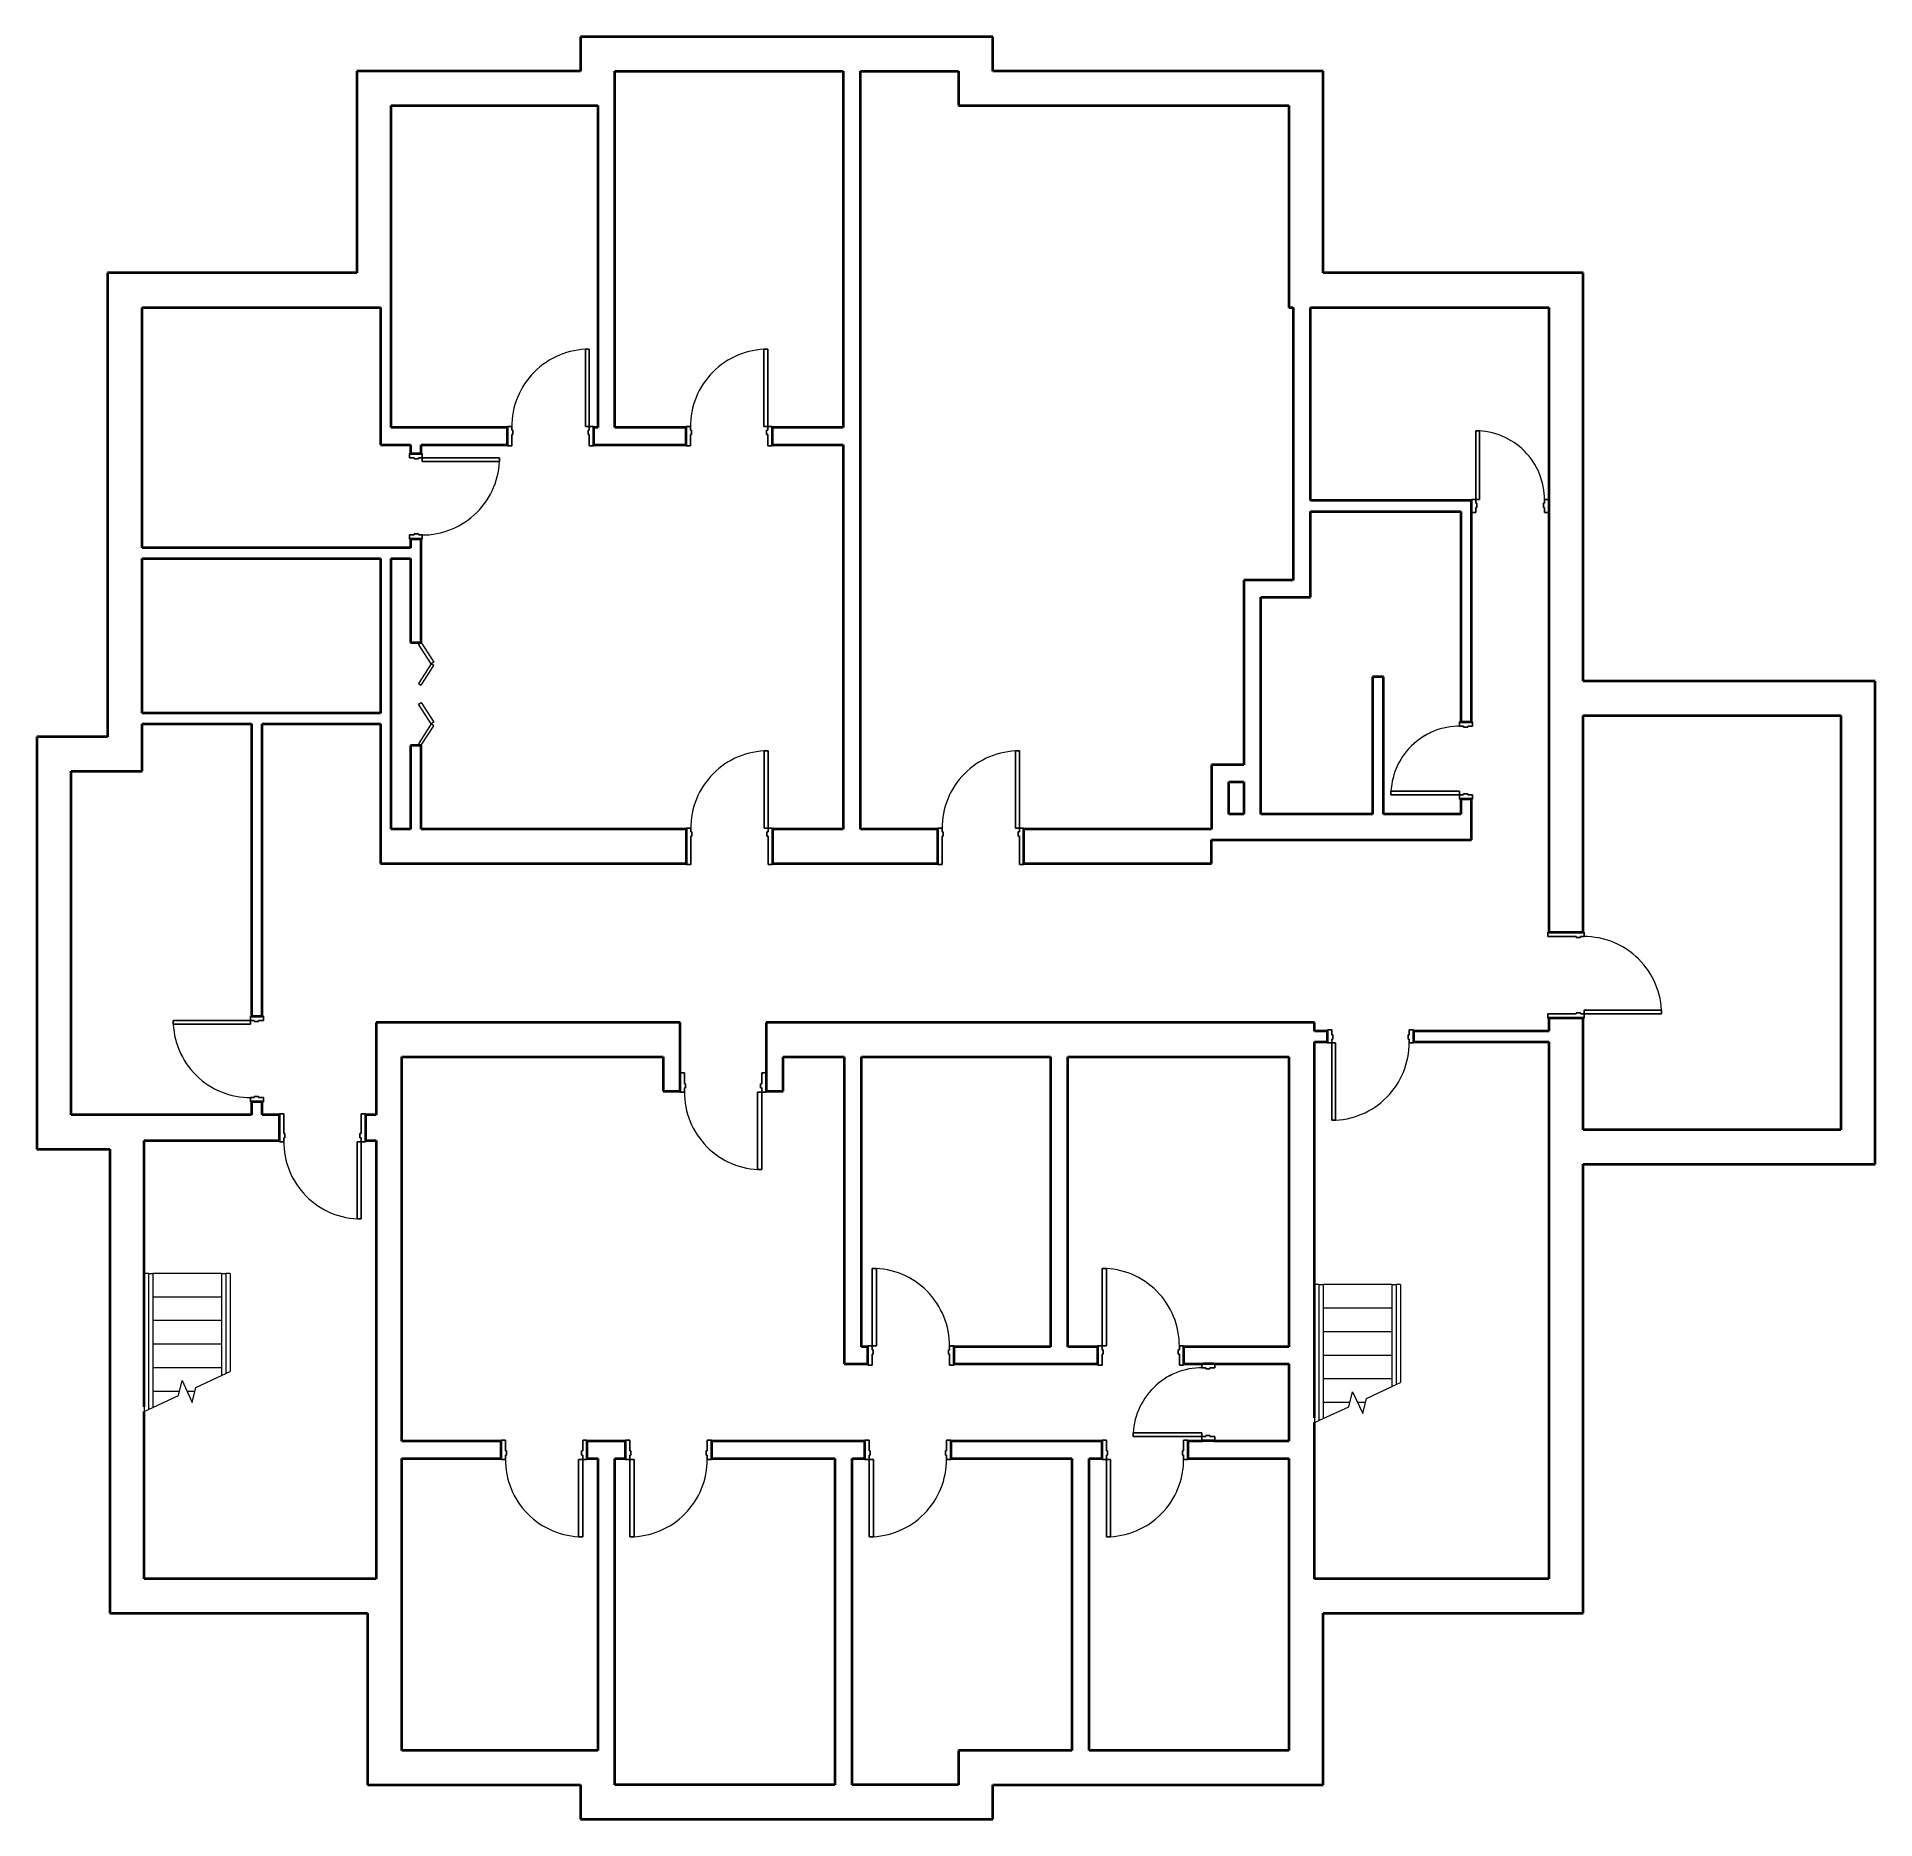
# Model space of a CAD drawing. Header units: inches. Extents: x 343 to 1199, y 44 to 874.
import ezdxf

# ---------------------------------------------------------------- set-up
doc = ezdxf.new("R2010")
doc.units = ezdxf.units.IN
doc.header["$MEASUREMENT"] = 0
for name, color, linetype, lineweight in [('A-DOOR', 31, 'Continuous', 15), ('A-DOOR-FRAM', 31, 'Continuous', 25), ('A-FLOR-HRAL', 11, 'Continuous', 9), ('A-WALL', 113, 'Continuous', 15), ('I-WALL', 2, 'Continuous', 15), ('S-STRS', 31, 'Continuous', 9), ('S-STRS-MBND', 31, 'Continuous', 9)]:
    doc.layers.add(name, color=color, linetype=linetype, lineweight=lineweight)

# ---------------------------------------------------------------- blocks, each defined once
blk = doc.blocks.new('Door-Single_CE_ - HM Door-2_ HM Frame-5271133-BASEMENT Map Export')
at = {"layer": 'A-DOOR'}
for p, q in [((18, 40.5), (16.25, 40.5)), ((16.25, 40.5), (16.25, 4.5)), ((18, 4.5), (18, 40.5)), ((16.25, 4.5), (18, 4.5))]:
    blk.add_line(p, q, dxfattribs=at)
at = {"layer": 'A-DOOR', "lineweight": 25}
for p, q in [((18, 40.5), (16.25, 40.5)), ((16.25, 40.5), (16.25, 4.5)), ((18, 4.5), (18, 40.5)), ((18, 4.5), (16.25, 4.5))]:
    blk.add_line(p, q, dxfattribs=at)
at = {"layer": 'A-DOOR', "lineweight": 9}
blk.add_arc((18, 4.5), 36, 90, 180.5, dxfattribs=at)
blk.add_arc((18, 4.5), 36, 90, 180.5, dxfattribs=at)
blk.add_arc((18, 4.5), 36, 90, 180.5, dxfattribs=at)
blk.add_arc((18, 4.5), 36, 90, 180.5, dxfattribs=at)
at = {"layer": 'A-DOOR-FRAM'}
for p, q in [((-18, 4.5), (-20, 4.5)), ((-20, 4.5), (-20, -4.5)), ((-18, 2.75), (-18, 4.5)), ((-17.5, 2.75), (-18, 2.75)), ((-18, -4.5), (-18, 0.75)), ((-18, 0.75), (-17.5, 0.75)), ((-17.5, 0.75), (-17.5, 2.75)), ((18, 2.75), (17.5, 2.75)), ((17.5, 2.75), (17.5, 0.75)), ((17.5, 0.75), (18, 0.75)), ((20, 4.5), (18, 4.5)), ((18, 4.5), (18, 2.75)), ((18, 0.75), (18, -4.5)), ((20, -4.5), (20, 4.5)), ((-20, -4.5), (-18, -4.5)), ((18, -4.5), (20, -4.5))]:
    blk.add_line(p, q, dxfattribs=at)
blk = doc.blocks.new('Door-Single_CE_ - HM Door-2_ HM Frame-5271131-BASEMENT Map Export')
at = {"layer": 'A-DOOR'}
for p, q in [((18, 44.5), (16.25, 44.5)), ((16.25, 44.5), (16.25, 8.5)), ((18, 8.5), (18, 44.5)), ((16.25, 8.5), (18, 8.5))]:
    blk.add_line(p, q, dxfattribs=at)
at = {"layer": 'A-DOOR', "lineweight": 25}
for p, q in [((18, 44.5), (16.25, 44.5)), ((16.25, 44.5), (16.25, 8.5)), ((18, 8.5), (18, 44.5)), ((18, 8.5), (16.25, 8.5))]:
    blk.add_line(p, q, dxfattribs=at)
at = {"layer": 'A-DOOR', "lineweight": 9}
blk.add_arc((18, 8.5), 36, 90, 180.5, dxfattribs=at)
blk.add_arc((18, 8.5), 36, 90, 180.5, dxfattribs=at)
blk.add_arc((18, 8.5), 36, 90, 180.5, dxfattribs=at)
blk.add_arc((18, 8.5), 36, 90, 180.5, dxfattribs=at)
at = {"layer": 'A-DOOR-FRAM'}
for p, q in [((-18, 8.5), (-20, 8.5)), ((-20, 8.5), (-20, -8.5)), ((-18, 6.75), (-18, 8.5)), ((-17.5, 6.75), (-18, 6.75)), ((-18, -8.5), (-18, 4.75)), ((-18, 4.75), (-17.5, 4.75)), ((-17.5, 4.75), (-17.5, 6.75)), ((18, 6.75), (17.5, 6.75)), ((17.5, 6.75), (17.5, 4.75)), ((17.5, 4.75), (18, 4.75)), ((20, 8.5), (18, 8.5)), ((18, 8.5), (18, 6.75)), ((18, 4.75), (18, -8.5)), ((20, -8.5), (20, 8.5)), ((-20, -8.5), (-18, -8.5)), ((18, -8.5), (20, -8.5))]:
    blk.add_line(p, q, dxfattribs=at)
blk = doc.blocks.new('Door-Single_CE_ - HM Door-2_ HM Frame-5271130-BASEMENT Map Export')
at = {"layer": 'A-DOOR'}
for p, q in [((16.25, -39), (16.25, -3)), ((16.25, -3), (18, -3)), ((18, -3), (18, -39)), ((18, -39), (16.25, -39))]:
    blk.add_line(p, q, dxfattribs=at)
at = {"layer": 'A-DOOR', "lineweight": 25}
for p, q in [((16.25, -39), (16.25, -3)), ((18, -3), (16.25, -3)), ((18, -3), (18, -39)), ((18, -39), (16.25, -39))]:
    blk.add_line(p, q, dxfattribs=at)
at = {"layer": 'A-DOOR', "lineweight": 9}
blk.add_arc((18, -3), 36, 179.5, 270, dxfattribs=at)
blk.add_arc((18, -3), 36, 179.5, 270, dxfattribs=at)
blk.add_arc((18, -3), 36, 179.5, 270, dxfattribs=at)
blk.add_arc((18, -3), 36, 179.5, 270, dxfattribs=at)
at = {"layer": 'A-DOOR-FRAM'}
for p, q in [((-20, 3), (-18, 3)), ((-20, -3), (-20, 3)), ((-18, 3), (-18, 0.75)), ((-18, 0.75), (-17.5, 0.75)), ((-17.5, 0.75), (-17.5, -1.25)), ((17.5, 0.75), (18, 0.75)), ((17.5, -1.25), (17.5, 0.75)), ((18, 3), (20, 3)), ((18, 0.75), (18, 3)), ((20, 3), (20, -3)), ((-18, -3), (-20, -3)), ((-18, -1.25), (-18, -3)), ((-17.5, -1.25), (-18, -1.25)), ((18, -1.25), (17.5, -1.25)), ((18, -3), (18, -1.25)), ((20, -3), (18, -3))]:
    blk.add_line(p, q, dxfattribs=at)
blk = doc.blocks.new('Door-Single_CE_ - HM Door-2_ HM Frame-5271129-BASEMENT Map Export')
at = {"layer": 'A-DOOR'}
for p, q in [((16.25, -42.5), (16.25, -6.5)), ((16.25, -6.5), (18, -6.5)), ((18, -6.5), (18, -42.5)), ((18, -42.5), (16.25, -42.5))]:
    blk.add_line(p, q, dxfattribs=at)
at = {"layer": 'A-DOOR', "lineweight": 25}
for p, q in [((16.25, -42.5), (16.25, -6.5)), ((18, -6.5), (16.25, -6.5)), ((18, -6.5), (18, -42.5)), ((18, -42.5), (16.25, -42.5))]:
    blk.add_line(p, q, dxfattribs=at)
at = {"layer": 'A-DOOR', "lineweight": 9}
blk.add_arc((18, -6.5), 36, 179.5, 270, dxfattribs=at)
blk.add_arc((18, -6.5), 36, 179.5, 270, dxfattribs=at)
blk.add_arc((18, -6.5), 36, 179.5, 270, dxfattribs=at)
blk.add_arc((18, -6.5), 36, 179.5, 270, dxfattribs=at)
at = {"layer": 'A-DOOR-FRAM'}
for p, q in [((-20, 6.5), (-18, 6.5)), ((-20, -6.5), (-20, 6.5)), ((-18, 6.5), (-18, -2.75)), ((18, 6.5), (20, 6.5)), ((18, -2.75), (18, 6.5)), ((20, 6.5), (20, -6.5)), ((-18, -6.5), (-20, -6.5)), ((-18, -2.75), (-17.5, -2.75)), ((-18, -4.75), (-18, -6.5)), ((-17.5, -4.75), (-18, -4.75)), ((-17.5, -2.75), (-17.5, -4.75)), ((17.5, -2.75), (18, -2.75)), ((17.5, -4.75), (17.5, -2.75)), ((18, -4.75), (17.5, -4.75)), ((18, -6.5), (18, -4.75)), ((20, -6.5), (18, -6.5))]:
    blk.add_line(p, q, dxfattribs=at)
blk = doc.blocks.new('Door-Single_CE_ - WD Door-2_ HM Frame-5271115-BASEMENT Map Export')
at = {"layer": 'A-DOOR'}
for p, q in [((16, -40.5), (16, -4.5)), ((16, -4.5), (18, -4.5)), ((18, -4.5), (18, -40.5)), ((18, -40.5), (16, -40.5))]:
    blk.add_line(p, q, dxfattribs=at)
at = {"layer": 'A-DOOR', "lineweight": 25}
for p, q in [((16, -40.5), (16, -4.5)), ((18, -4.5), (16, -4.5)), ((18, -4.5), (18, -40.5)), ((18, -40.5), (16, -40.5))]:
    blk.add_line(p, q, dxfattribs=at)
at = {"layer": 'A-DOOR', "lineweight": 9}
blk.add_arc((18, -4.5), 36, 179.5, 270, dxfattribs=at)
blk.add_arc((18, -4.5), 36, 179.5, 270, dxfattribs=at)
blk.add_arc((18, -4.5), 36, 179.5, 270, dxfattribs=at)
blk.add_arc((18, -4.5), 36, 179.5, 270, dxfattribs=at)
at = {"layer": 'A-DOOR-FRAM'}
for p, q in [((-20, 4.5), (-18, 4.5)), ((-20, -4.5), (-20, 4.5)), ((-18, 4.5), (-18, -0.5)), ((18, 4.5), (20, 4.5)), ((18, -0.5), (18, 4.5)), ((20, 4.5), (20, -4.5)), ((-18, -4.5), (-20, -4.5)), ((-18, -0.5), (-17.5, -0.5)), ((-18, -2.5), (-18, -4.5)), ((-17.5, -2.5), (-18, -2.5)), ((-17.5, -0.5), (-17.5, -2.5)), ((17.5, -0.5), (18, -0.5)), ((17.5, -2.5), (17.5, -0.5)), ((18, -2.5), (17.5, -2.5)), ((18, -4.5), (18, -2.5)), ((20, -4.5), (18, -4.5))]:
    blk.add_line(p, q, dxfattribs=at)
blk = doc.blocks.new('Door-Single_CE_ - WD Door-2_ HM Frame-5271116-BASEMENT Map Export')
at = {"layer": 'A-DOOR'}
for p, q in [((18, 40.5), (16, 40.5)), ((16, 40.5), (16, 4.5)), ((18, 4.5), (18, 40.5)), ((16, 4.5), (18, 4.5))]:
    blk.add_line(p, q, dxfattribs=at)
at = {"layer": 'A-DOOR', "lineweight": 25}
for p, q in [((18, 40.5), (16, 40.5)), ((16, 40.5), (16, 4.5)), ((18, 4.5), (18, 40.5)), ((18, 4.5), (16, 4.5))]:
    blk.add_line(p, q, dxfattribs=at)
at = {"layer": 'A-DOOR', "lineweight": 9}
blk.add_arc((18, 4.5), 36, 90, 180.5, dxfattribs=at)
blk.add_arc((18, 4.5), 36, 90, 180.5, dxfattribs=at)
blk.add_arc((18, 4.5), 36, 90, 180.5, dxfattribs=at)
blk.add_arc((18, 4.5), 36, 90, 180.5, dxfattribs=at)
at = {"layer": 'A-DOOR-FRAM'}
for p, q in [((-18, 4.5), (-20, 4.5)), ((-20, 4.5), (-20, -4.5)), ((-18, 2.5), (-18, 4.5)), ((-17.5, 2.5), (-18, 2.5)), ((-18, -4.5), (-18, 0.5)), ((-18, 0.5), (-17.5, 0.5)), ((-17.5, 0.5), (-17.5, 2.5)), ((18, 2.5), (17.5, 2.5)), ((17.5, 2.5), (17.5, 0.5)), ((17.5, 0.5), (18, 0.5)), ((20, 4.5), (18, 4.5)), ((18, 4.5), (18, 2.5)), ((18, 0.5), (18, -4.5)), ((20, -4.5), (20, 4.5)), ((-20, -4.5), (-18, -4.5)), ((18, -4.5), (20, -4.5))]:
    blk.add_line(p, q, dxfattribs=at)
blk = doc.blocks.new('Door-Single_CE_ - HM Door-2_ HM Frame-5271132-BASEMENT Map Export')
at = {"layer": 'A-DOOR'}
for p, q in [((18, 39), (16.25, 39)), ((16.25, 39), (16.25, 3)), ((18, 3), (18, 39)), ((16.25, 3), (18, 3))]:
    blk.add_line(p, q, dxfattribs=at)
at = {"layer": 'A-DOOR', "lineweight": 25}
for p, q in [((18, 39), (16.25, 39)), ((16.25, 39), (16.25, 3)), ((18, 3), (18, 39)), ((18, 3), (16.25, 3))]:
    blk.add_line(p, q, dxfattribs=at)
at = {"layer": 'A-DOOR', "lineweight": 9}
blk.add_arc((18, 3), 36, 90, 180.5, dxfattribs=at)
blk.add_arc((18, 3), 36, 90, 180.5, dxfattribs=at)
blk.add_arc((18, 3), 36, 90, 180.5, dxfattribs=at)
blk.add_arc((18, 3), 36, 90, 180.5, dxfattribs=at)
at = {"layer": 'A-DOOR-FRAM'}
for p, q in [((-18, 3), (-20, 3)), ((-20, 3), (-20, -3)), ((-18, 1.25), (-18, 3)), ((-17.5, 1.25), (-18, 1.25)), ((-17.5, -0.75), (-17.5, 1.25)), ((18, 1.25), (17.5, 1.25)), ((17.5, 1.25), (17.5, -0.75)), ((20, 3), (18, 3)), ((18, 3), (18, 1.25)), ((20, -3), (20, 3)), ((-20, -3), (-18, -3)), ((-18, -3), (-18, -0.75)), ((-18, -0.75), (-17.5, -0.75)), ((17.5, -0.75), (18, -0.75)), ((18, -0.75), (18, -3)), ((18, -3), (20, -3))]:
    blk.add_line(p, q, dxfattribs=at)
blk = doc.blocks.new('Door-Single_CE_ - HM Door-2_ HM Frame-5271134-BASEMENT Map Export')
at = {"layer": 'A-DOOR'}
for p, q in [((14.25, -35), (14.25, -3)), ((14.25, -3), (16, -3)), ((16, -3), (16, -35)), ((16, -35), (14.25, -35))]:
    blk.add_line(p, q, dxfattribs=at)
at = {"layer": 'A-DOOR', "lineweight": 25}
for p, q in [((14.25, -35), (14.25, -3)), ((16, -3), (14.25, -3)), ((16, -3), (16, -35)), ((16, -35), (14.25, -35))]:
    blk.add_line(p, q, dxfattribs=at)
at = {"layer": 'A-DOOR', "lineweight": 9}
for start in [179.46967, 179.46967, 179.5, 179.5]:
    blk.add_arc((16, -3), 32, start, 270, dxfattribs=at)
at = {"layer": 'A-DOOR-FRAM'}
for p, q in [((-18, 3), (-16, 3)), ((-18, -3), (-18, 3)), ((-16, 3), (-16, 0.75)), ((-16, 0.75), (-15.5, 0.75)), ((-15.5, 0.75), (-15.5, -1.25)), ((15.5, 0.75), (16, 0.75)), ((15.5, -1.25), (15.5, 0.75)), ((16, 3), (18, 3)), ((16, 0.75), (16, 3)), ((18, 3), (18, -3)), ((-16, -3), (-18, -3)), ((-16, -1.25), (-16, -3)), ((-15.5, -1.25), (-16, -1.25)), ((16, -1.25), (15.5, -1.25)), ((16, -3), (16, -1.25)), ((18, -3), (16, -3))]:
    blk.add_line(p, q, dxfattribs=at)
blk = doc.blocks.new('Door-Bi_folding-Double Door - 48_ x  84_-5166704-BASEMENT Map Export')
at = {"layer": 'A-DOOR'}
for p, q in [((-24, 2.49), (-14.8, 8.33)), ((-23.19, 1.23), (-24, 2.49)), ((-14, 7.07), (-23.19, 1.23)), ((-14.8, 8.33), (-14, 7.07)), ((-13.2, 8.33), (-14, 7.07)), ((-14, 7.07), (-4.81, 1.23)), ((-4, 2.49), (-13.2, 8.33)), ((-4.81, 1.23), (-4, 2.49)), ((4, 2.49), (13.19, 8.33)), ((4.8, 1.23), (4, 2.49)), ((14, 7.07), (4.8, 1.23)), ((13.19, 8.33), (14, 7.07)), ((14.81, 8.33), (14, 7.07)), ((14, 7.07), (23.2, 1.23)), ((23.91, 2.55), (14.81, 8.33)), ((23.2, 1.23), (23.91, 2.55))]:
    blk.add_line(p, q, dxfattribs=at)
blk = doc.blocks.new('Railing - Railing-5168331-BASEMENT Map Export')
at = {"layer": 'A-FLOR-HRAL'}
for p, q in [((940.17, 293.34), (942.17, 293.34)), ((940.17, 293.34), (940.17, 229.94)), ((942.17, 293.34), (942.17, 230.87)), ((940.17, 229.94), (942.17, 230.87))]:
    blk.add_line(p, q, dxfattribs=at)
blk = doc.blocks.new('Railing - Railing-5168335-BASEMENT Map Export')
at = {"layer": 'A-FLOR-HRAL'}
for p, q in [((974.17, 293.34), (976.17, 293.34)), ((974.17, 293.34), (974.17, 245.8)), ((976.17, 293.34), (976.17, 246.73)), ((974.17, 245.8), (976.17, 246.73))]:
    blk.add_line(p, q, dxfattribs=at)
blk = doc.blocks.new('Railing - Railing-5169128-BASEMENT Map Export')
at = {"layer": 'A-FLOR-HRAL'}
for p, q in [((395.17, 298.51), (397.17, 298.51)), ((395.17, 298.51), (395.17, 235.12)), ((397.17, 298.51), (397.17, 236.05)), ((395.17, 235.12), (397.17, 236.05))]:
    blk.add_line(p, q, dxfattribs=at)
blk = doc.blocks.new('Railing - Railing-5169132-BASEMENT Map Export')
at = {"layer": 'A-FLOR-HRAL'}
for p, q in [((429.17, 298.51), (431.17, 298.51)), ((429.17, 298.51), (429.17, 250.97)), ((431.17, 298.51), (431.17, 251.91)), ((429.17, 250.97), (431.17, 251.91))]:
    blk.add_line(p, q, dxfattribs=at)

msp = doc.modelspace()

# ---------------------------------------------------------------- linework, layer by layer
at = {"layer": 'A-WALL', "lineweight": 40}
for p, q in [((596.35, 874.34), (596.35, 858.34)), ((788.35, 874.34), (596.35, 874.34)), ((788.35, 858.34), (788.35, 874.34)), ((492.17, 858.34), (492.17, 764.34)), ((596.35, 858.34), (492.17, 858.34)), ((612.35, 692.34), (612.35, 858.34)), ((612.35, 858.34), (718.67, 858.34)), ((718.67, 858.34), (718.67, 692.34)), ((726.67, 505.34), (726.67, 858.34)), ((726.67, 858.34), (772.35, 858.34)), ((772.35, 858.34), (772.35, 842.34)), ((942.17, 858.34), (788.35, 858.34)), ((942.17, 764.34), (942.17, 858.34)), ((508.17, 748.34), (508.17, 842.34)), ((508.17, 842.34), (604.35, 842.34)), ((604.35, 842.34), (604.35, 692.34)), ((772.35, 842.34), (926.17, 842.34)), ((926.17, 842.34), (926.17, 748.34)), ((492.17, 764.34), (376.17, 764.34)), ((376.17, 764.34), (376.17, 548.34)), ((1063.17, 764.34), (942.17, 764.34)), ((1063.17, 574.34), (1063.17, 764.34)), ((392.17, 748.34), (503.17, 748.34)), ((392.17, 636.34), (392.17, 748.34)), ((926.17, 748.34), (928.17, 748.34)), ((928.17, 748.34), (928.17, 621.34)), ((936.17, 748.34), (1047.17, 748.34)), ((936.17, 658.34), (936.17, 748.34)), ((1047.17, 748.34), (1047.17, 457.34)), ((562.35, 692.34), (508.17, 692.34)), ((562.35, 684.34), (562.35, 692.34)), ((604.35, 692.34), (602.35, 692.34)), ((602.35, 692.34), (602.35, 684.34)), ((645.51, 692.34), (612.35, 692.34)), ((645.51, 684.34), (645.51, 692.34)), ((718.67, 692.34), (685.51, 692.34)), ((685.51, 692.34), (685.51, 684.34)), ((508.17, 684.34), (517.17, 684.34)), ((522.17, 684.34), (562.35, 684.34)), ((602.35, 684.34), (645.51, 684.34)), ((685.51, 684.34), (718.67, 684.34)), ((718.67, 684.34), (718.67, 505.34)), ((936.17, 613.34), (936.17, 653.34)), ((392.17, 559.34), (392.17, 631.34)), ((928.17, 621.34), (905.17, 621.34)), ((905.17, 621.34), (905.17, 535.34)), ((913.17, 613.34), (936.17, 613.34)), ((913.17, 512.34), (913.17, 613.34)), ((1199.17, 574.34), (1063.17, 574.34)), ((1199.17, 349.34), (1199.17, 574.34)), ((1063.17, 457.34), (1063.17, 558.34)), ((1063.17, 558.34), (1183.17, 558.34)), ((1183.17, 558.34), (1183.17, 365.34)), ((376.17, 548.34), (343.17, 548.34)), ((343.17, 548.34), (343.17, 356.34)), ((392.17, 532.34), (392.17, 554.34)), ((359.17, 532.34), (392.17, 532.34)), ((359.17, 372.34), (359.17, 532.34)), ((905.17, 535.34), (890.17, 535.34)), ((890.17, 535.34), (890.17, 505.34)), ((898.17, 527.34), (905.17, 527.34)), ((898.17, 512.34), (898.17, 527.34)), ((905.17, 527.34), (905.17, 512.34)), ((503.17, 505.34), (503.17, 489.34)), ((517.17, 505.34), (508.17, 505.34)), ((645.67, 505.34), (522.17, 505.34)), ((645.67, 489.34), (645.67, 505.34)), ((718.67, 505.34), (685.67, 505.34)), ((685.67, 505.34), (685.67, 489.34)), ((762.67, 505.34), (726.67, 505.34)), ((762.67, 489.34), (762.67, 505.34)), ((890.17, 505.34), (802.67, 505.34)), ((802.67, 505.34), (802.67, 489.34)), ((905.17, 512.34), (898.17, 512.34)), ((965.17, 512.34), (913.17, 512.34)), ((1006.17, 512.34), (970.17, 512.34)), ((1011.17, 500.34), (1011.17, 512.34)), ((890.17, 489.34), (890.17, 500.34)), ((890.17, 500.34), (1011.17, 500.34)), ((503.17, 489.34), (645.67, 489.34)), ((685.67, 489.34), (762.67, 489.34)), ((802.67, 489.34), (890.17, 489.34)), ((1047.17, 457.34), (1063.17, 457.34)), ((501.17, 415.34), (501.17, 372.34)), ((642.76, 415.34), (501.17, 415.34)), ((642.76, 391.34), (642.76, 415.34)), ((938.17, 415.34), (682.76, 415.34)), ((682.76, 415.34), (682.76, 391.34)), ((938.17, 411.34), (938.17, 415.34)), ((1047.17, 417.34), (1047.17, 411.34)), ((1063.17, 417.34), (1047.17, 417.34)), ((1063.17, 365.34), (1063.17, 417.34)), ((938.17, 231.21), (938.17, 406.34)), ((1047.17, 406.34), (1047.17, 156.34)), ((513.17, 220.34), (513.17, 399.34)), ((513.17, 399.34), (634.76, 399.34)), ((634.76, 399.34), (634.76, 383.34)), ((690.76, 399.34), (719.17, 399.34)), ((690.76, 383.34), (690.76, 399.34)), ((719.17, 399.34), (719.17, 256.34)), ((727.17, 399.34), (815.17, 399.34)), ((727.17, 264.34), (727.17, 399.34)), ((815.17, 399.34), (815.17, 264.34)), ((823.17, 399.34), (926.17, 399.34)), ((823.17, 264.34), (823.17, 399.34)), ((926.17, 399.34), (926.17, 264.34)), ((642.72, 383.34), (642.72, 391.34)), ((642.72, 391.34), (642.76, 391.34)), ((682.76, 391.34), (682.72, 391.34)), ((682.72, 391.34), (682.72, 383.34)), ((634.76, 383.34), (642.72, 383.34)), ((682.72, 383.34), (690.76, 383.34)), ((443.17, 372.34), (359.17, 372.34)), ((456.17, 372.34), (448.17, 372.34)), ((456.17, 360.34), (456.17, 372.34)), ((501.17, 372.34), (496.17, 372.34)), ((496.17, 372.34), (496.17, 360.34)), ((393.17, 236.39), (393.17, 360.34)), ((393.17, 360.34), (456.17, 360.34)), ((496.17, 360.34), (501.17, 360.34)), ((501.17, 360.34), (501.17, 156.34)), ((1183.17, 365.34), (1063.17, 365.34)), ((343.17, 356.34), (377.17, 356.34)), ((377.17, 356.34), (377.17, 140.34)), ((1063.17, 140.34), (1063.17, 349.34)), ((1063.17, 349.34), (1199.17, 349.34)), ((730.17, 264.34), (727.17, 264.34)), ((730.17, 256.34), (730.17, 264.34)), ((815.17, 264.34), (770.17, 264.34)), ((770.17, 264.34), (770.17, 256.34)), ((837.17, 264.34), (823.17, 264.34)), ((837.17, 256.34), (837.17, 264.34)), ((926.17, 264.34), (877.17, 264.34)), ((877.17, 264.34), (877.17, 256.34)), ((719.17, 256.34), (730.17, 256.34)), ((770.17, 256.34), (837.17, 256.34)), ((877.17, 256.34), (886.17, 256.34)), ((886.17, 256.34), (886.17, 256.56)), ((886.17, 256.56), (891.17, 256.56)), ((891.17, 256.56), (891.17, 256.34)), ((891.17, 256.34), (926.17, 256.34)), ((926.17, 256.34), (926.17, 220.34)), ((393.17, 156.34), (393.17, 234.19)), ((938.17, 156.34), (938.17, 229.01)), ((559.35, 220.34), (513.17, 220.34)), ((559.35, 212.34), (559.35, 220.34)), ((617.35, 220.34), (599.35, 220.34)), ((599.35, 220.34), (599.35, 212.34)), ((617.35, 212.34), (617.35, 220.34)), ((728.76, 220.34), (657.35, 220.34)), ((657.35, 220.34), (657.35, 212.34)), ((728.76, 212.34), (728.76, 220.34)), ((839.17, 220.34), (768.76, 220.34)), ((768.76, 220.34), (768.76, 212.34)), ((839.17, 212.34), (839.17, 220.34)), ((886.17, 220.34), (879.17, 220.34)), ((879.17, 220.34), (879.17, 212.34)), ((926.17, 220.34), (891.17, 220.34)), ((513.17, 76.34), (513.17, 212.34)), ((513.17, 212.34), (559.35, 212.34)), ((599.35, 212.34), (604.35, 212.34)), ((604.35, 212.34), (604.35, 76.34)), ((612.35, 212.34), (617.35, 212.34)), ((612.35, 60.34), (612.35, 212.34)), ((657.35, 212.34), (714.76, 212.34)), ((714.76, 212.34), (714.76, 60.34)), ((722.76, 212.34), (728.76, 212.34)), ((722.76, 60.34), (722.76, 212.34)), ((768.76, 212.34), (825.17, 212.34)), ((825.17, 212.34), (825.17, 76.34)), ((833.17, 212.34), (839.17, 212.34)), ((833.17, 76.34), (833.17, 212.34)), ((879.17, 212.34), (926.17, 212.34)), ((926.17, 212.34), (926.17, 76.34)), ((501.17, 156.34), (393.17, 156.34)), ((1047.17, 156.34), (938.17, 156.34)), ((377.17, 140.34), (497.17, 140.34)), ((497.17, 140.34), (497.17, 60.34)), ((942.17, 140.34), (1063.17, 140.34)), ((942.17, 60.34), (942.17, 140.34)), ((604.35, 76.34), (513.17, 76.34)), ((825.17, 76.34), (772.35, 76.34)), ((772.35, 76.34), (772.35, 60.34)), ((926.17, 76.34), (833.17, 76.34)), ((497.17, 60.34), (596.35, 60.34)), ((596.35, 60.34), (596.35, 44.34)), ((714.76, 60.34), (612.35, 60.34)), ((772.35, 60.34), (722.76, 60.34)), ((788.35, 60.34), (942.17, 60.34)), ((788.35, 44.34), (788.35, 60.34)), ((596.35, 44.34), (788.35, 44.34))]:
    msp.add_line(p, q, dxfattribs=at)
at = {"layer": 'I-WALL', "lineweight": 40}
for p, q in [((503.17, 748.34), (503.17, 684.34)), ((508.17, 692.34), (508.17, 748.34)), ((503.17, 684.34), (508.17, 684.34)), ((517.17, 684.34), (517.17, 680.34)), ((517.17, 680.34), (522.17, 680.34)), ((522.17, 680.34), (522.17, 684.34)), ((1011.17, 658.34), (936.17, 658.34)), ((936.17, 653.34), (1006.17, 653.34)), ((1006.17, 653.34), (1006.17, 555.34)), ((1011.17, 555.34), (1011.17, 658.34)), ((517.17, 636.34), (392.17, 636.34)), ((522.17, 640.34), (517.17, 640.34)), ((517.17, 640.34), (517.17, 636.34)), ((522.17, 592.34), (522.17, 640.34)), ((392.17, 631.34), (503.17, 631.34)), ((503.17, 631.34), (503.17, 559.34)), ((508.17, 505.34), (508.17, 631.34)), ((508.17, 631.34), (517.17, 631.34)), ((517.17, 631.34), (517.17, 592.34)), ((517.17, 592.34), (522.17, 592.34)), ((970.17, 576.34), (965.17, 576.34)), ((965.17, 576.34), (965.17, 512.34)), ((970.17, 512.34), (970.17, 576.34)), ((503.17, 559.34), (392.17, 559.34)), ((392.17, 554.34), (443.17, 554.34)), ((443.17, 554.34), (443.17, 418.34)), ((448.17, 554.34), (503.17, 554.34)), ((448.17, 418.34), (448.17, 554.34)), ((503.17, 554.34), (503.17, 505.34)), ((1006.17, 555.34), (1011.17, 555.34)), ((522.17, 544.34), (517.17, 544.34)), ((517.17, 544.34), (517.17, 505.34)), ((522.17, 505.34), (522.17, 544.34)), ((1006.17, 519.34), (1006.17, 512.34)), ((1011.17, 519.34), (1006.17, 519.34)), ((1011.17, 512.34), (1011.17, 519.34)), ((443.17, 418.34), (448.17, 418.34)), ((944.17, 411.34), (938.17, 411.34)), ((944.17, 406.34), (944.17, 411.34)), ((1047.17, 411.34), (984.17, 411.34)), ((984.17, 411.34), (984.17, 406.34)), ((938.17, 406.34), (944.17, 406.34)), ((984.17, 406.34), (1047.17, 406.34)), ((448.17, 378.34), (443.17, 378.34)), ((443.17, 378.34), (443.17, 372.34)), ((448.17, 372.34), (448.17, 378.34)), ((886.17, 220.56), (886.17, 220.34)), ((891.17, 220.56), (886.17, 220.56)), ((891.17, 220.34), (891.17, 220.56))]:
    msp.add_line(p, q, dxfattribs=at)
at = {"layer": 'S-STRS'}
for p, q in [((395.17, 298.51), (393.17, 298.51)), ((429.17, 298.51), (397.17, 298.51)), ((433.17, 298.51), (431.17, 298.51)), ((433.17, 298.51), (433.17, 252.84)), ((940.17, 293.34), (938.17, 293.34)), ((974.17, 293.34), (942.17, 293.34)), ((978.17, 293.34), (976.17, 293.34)), ((978.17, 293.34), (978.17, 247.66)), ((429.17, 287.51), (397.17, 287.51)), ((429.17, 276.51), (397.17, 276.51)), ((974.17, 282.34), (942.17, 282.34)), ((429.17, 265.51), (397.17, 265.51)), ((974.17, 271.34), (942.17, 271.34)), ((974.17, 260.34), (942.17, 260.34)), ((429.17, 254.51), (397.17, 254.51)), ((974.17, 249.34), (942.17, 249.34)), ((409.56, 243.51), (397.17, 243.51)), ((416.79, 243.51), (413.17, 243.51)), ((393.17, 236.39), (393.17, 234.19)), ((938.17, 231.21), (938.17, 229.01)), ((954.56, 238.34), (942.17, 238.34)), ((961.79, 238.34), (958.17, 238.34))]:
    msp.add_line(p, q, dxfattribs=at)
at = {"layer": 'S-STRS-MBND'}
for p, q in [((409.09, 241.61), (410.8, 248.61)), ((410.8, 248.61), (415.55, 238.42)), ((417.25, 245.41), (429.17, 250.97)), ((431.17, 251.91), (433.17, 252.84)), ((397.17, 236.05), (409.09, 241.61)), ((415.55, 238.42), (417.25, 245.41)), ((954.09, 236.43), (955.8, 243.43)), ((955.8, 243.43), (960.55, 233.24)), ((960.55, 233.24), (962.25, 240.24)), ((962.25, 240.24), (974.17, 245.8)), ((976.17, 246.73), (978.17, 247.66)), ((393.17, 234.19), (395.17, 235.12)), ((942.17, 230.87), (954.09, 236.43)), ((938.17, 229.01), (940.17, 229.94))]:
    msp.add_line(p, q, dxfattribs=at)

# ---------------------------------------------------------------- block references
at = {"layer": 'A-DOOR', "lineweight": 9}
for name, p in [('Door-Single_CE_ - HM Door-2_ HM Frame-5271133-BASEMENT Map Export', (582.35, 688.34)), ('Door-Single_CE_ - HM Door-2_ HM Frame-5271133-BASEMENT Map Export', (665.51, 688.34)), ('Door-Single_CE_ - HM Door-2_ HM Frame-5271131-BASEMENT Map Export', (665.67, 497.34)), ('Door-Single_CE_ - HM Door-2_ HM Frame-5271131-BASEMENT Map Export', (782.67, 497.34)), ('Door-Single_CE_ - WD Door-2_ HM Frame-5271115-BASEMENT Map Export', (662.72, 387.34)), ('Door-Single_CE_ - HM Door-2_ HM Frame-5271129-BASEMENT Map Export', (476.17, 366.34)), ('Door-Single_CE_ - WD Door-2_ HM Frame-5271115-BASEMENT Map Export', (579.35, 216.34))]:
    msp.add_blockref(name, p, dxfattribs=at)
for name, p, rotation in [('Door-Single_CE_ - HM Door-2_ HM Frame-5271134-BASEMENT Map Export', (1029.17, 655.84), 180), ('Door-Single_CE_ - HM Door-2_ HM Frame-5271130-BASEMENT Map Export', (519.67, 660.34), 89.99999999999991), ('Door-Single_CE_ - HM Door-2_ HM Frame-5271134-BASEMENT Map Export', (1008.67, 537.34), 269.9999999999999), ('Door-Single_CE_ - HM Door-2_ HM Frame-5271131-BASEMENT Map Export', (1055.17, 437.34), 270.0000000000001), ('Door-Single_CE_ - HM Door-2_ HM Frame-5271132-BASEMENT Map Export', (445.67, 398.34), 89.99999999999991), ('Door-Single_CE_ - HM Door-2_ HM Frame-5271132-BASEMENT Map Export', (964.17, 408.84), 180), ('Door-Single_CE_ - WD Door-2_ HM Frame-5271115-BASEMENT Map Export', (750.17, 260.34), 180), ('Door-Single_CE_ - WD Door-2_ HM Frame-5271115-BASEMENT Map Export', (857.17, 260.34), 180), ('Door-Single_CE_ - HM Door-2_ HM Frame-5271134-BASEMENT Map Export', (888.67, 238.56), 269.9999999999998), ('Door-Single_CE_ - WD Door-2_ HM Frame-5271116-BASEMENT Map Export', (637.35, 216.34), 180), ('Door-Single_CE_ - WD Door-2_ HM Frame-5271116-BASEMENT Map Export', (748.76, 216.34), 180), ('Door-Single_CE_ - WD Door-2_ HM Frame-5271116-BASEMENT Map Export', (859.17, 216.34), 180)]:
    msp.add_blockref(name, p, dxfattribs=dict(at, rotation=rotation))
at = {"layer": 'A-DOOR', "rotation": 269.9999999999999}
msp.add_blockref('Door-Bi_folding-Double Door - 48_ x  84_-5166704-BASEMENT Map Export', (519.67, 568.34), dxfattribs=at)
at = {"layer": 'A-FLOR-HRAL'}
for name in ['Railing - Railing-5169128-BASEMENT Map Export', 'Railing - Railing-5169132-BASEMENT Map Export', 'Railing - Railing-5168331-BASEMENT Map Export', 'Railing - Railing-5168335-BASEMENT Map Export']:
    msp.add_blockref(name, (0, 0), dxfattribs=at)

doc.saveas('drawing.dxf')
